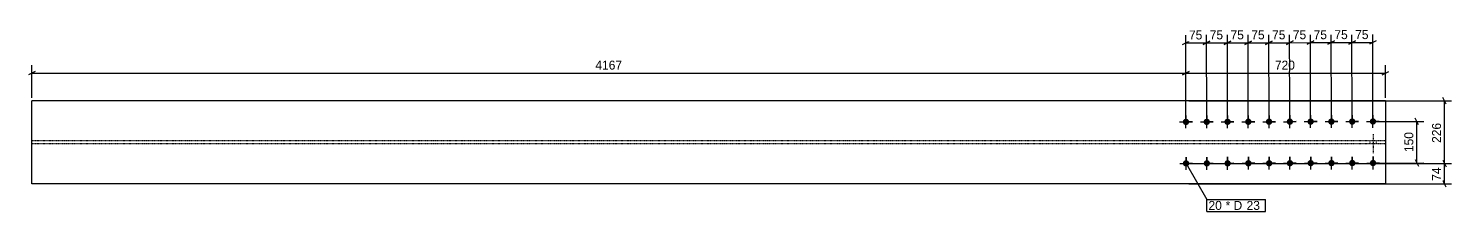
# Model space of a CAD drawing. Header units: millimetres. Extents: x 32 to 15405, y 32 to 1008.
# Drawn here: x 32 to 5170, y 32 to 694 of the extents above; entities that cross this region are included whole.
import ezdxf

# ---------------------------------------------------------------- set-up
doc = ezdxf.new("R2010")
doc.units = ezdxf.units.MM
doc.linetypes.add('DXK_LINE_DOT2', pattern=[3.9198, 1.9599, -1.9599])
doc.linetypes.add('DXK_LINE_DOT4', pattern=[0.9408, 0.4704, -0.4704])
doc.styles.add('Comic Sans MS', font='COMIC.TTF', dxfattribs={"height": 0.2})

msp = doc.modelspace()

# ---------------------------------------------------------------- hatches: boundary and pattern name
at = {"linetype": 'Continuous'}
for points in [[(4210.9, 367.4, -1), (4210.9, 344.4, -1)], [(4285.9, 367.6, -1), (4285.9, 344.6, -1)], [(4360.9, 367.7, -1), (4360.9, 344.7, -1)], [(4435.9, 367.9, -1), (4435.9, 344.9, -1)], [(4510.9, 368, -1), (4510.9, 345, -1)], [(4585.9, 368.2, -1), (4585.9, 345.2, -1)], [(4660.9, 368.4, -1), (4660.9, 345.4, -1)], [(4735.9, 368.5, -1), (4735.9, 345.5, -1)], [(4810.9, 368.7, -1), (4810.9, 345.7, -1)], [(4885.9, 368.9, -1), (4885.9, 345.9, -1)], [(4211.2, 217.4, -1), (4211.2, 194.4, -1)], [(4286.2, 217.6, -1), (4286.2, 194.6, -1)], [(4361.2, 217.7, -1), (4361.2, 194.7, -1)], [(4436.2, 217.9, -1), (4436.2, 194.9, -1)], [(4511.2, 218, -1), (4511.2, 195, -1)], [(4586.2, 218.2, -1), (4586.2, 195.2, -1)], [(4661.2, 218.4, -1), (4661.2, 195.4, -1)], [(4736.2, 218.5, -1), (4736.2, 195.5, -1)], [(4811.2, 218.7, -1), (4811.2, 195.7, -1)], [(4886.2, 218.9, -1), (4886.2, 195.9, -1)]]:
    msp.add_hatch(color=3, dxfattribs=at).paths.add_polyline_path(points)

# ---------------------------------------------------------------- linework, layer by layer
at = {"color": 8, "linetype": 'Continuous'}
for p, q in [((4210.9, 365.9), (4210.2, 669.7)), ((4285.9, 366.1), (4285.2, 669.9)), ((4360.9, 366.2), (4360.2, 670)), ((4435.9, 366.4), (4435.2, 670.2)), ((4660.9, 366.9), (4660.2, 670.7)), ((4735.9, 367), (4735.2, 670.8)), ((4810.9, 367.2), (4810.2, 671)), ((4885.9, 367.4), (4885.2, 671.2)), ((4198.3, 635.3), (4222.3, 647.3)), ((4273.3, 635.5), (4297.3, 647.5)), ((4348.3, 635.6), (4372.3, 647.7)), ((4423.3, 635.8), (4447.3, 647.8)), ((4498.3, 635.9), (4522.3, 648)), ((4573.3, 636.1), (4597.3, 648.2)), ((4648.3, 636.3), (4672.3, 648.3)), ((4723.3, 636.4), (4747.3, 648.5)), ((4798.3, 636.6), (4822.3, 648.6)), ((4810.3, 642.6), (4885.3, 642.8)), ((4897.3, 648.8), (4873.3, 636.7)), ((56, 538.4), (32, 526.4)), ((44, 442.4), (44, 560.8)), ((44, 532.4), (4210.9, 532.4)), ((4198.9, 526.4), (4222.9, 538.4)), ((4222.9, 538.4), (4198.9, 526.4)), ((4210.9, 365.9), (4210.9, 560.8)), ((4210.9, 365.9), (4210.9, 560.8)), ((4210.9, 532.4), (4931.1, 532.4)), ((4919.1, 526.4), (4943.1, 538.4)), ((4931.1, 442.4), (4931.1, 560.8)), ((4221.2, 432.4), (5169.6, 432.4)), ((5150, 420.4), (5138, 444.4)), ((5144, 205.9), (5144, 432.4)), ((5049.9, 345.7), (5037.8, 369.7)), ((4895.9, 357.4), (5069.4, 357.7)), ((5044.2, 207.7), (5043.8, 357.7)), ((4221.2, 205.9), (5169.6, 205.9)), ((4221.2, 205.9), (5169.6, 205.9)), ((4896.2, 207.4), (5069.8, 207.7)), ((5038.1, 219.7), (5050.2, 195.7)), ((5138, 217.9), (5150, 193.9)), ((5138, 217.9), (5150, 193.9)), ((5144, 132.4), (5144, 205.9)), ((4221.2, 132.4), (5169.6, 132.4)), ((5150, 120.4), (5138, 144.4))]:
    msp.add_line(p, q, dxfattribs=at)
at = {"color": 7, "linetype": 'Continuous'}
for p, q in [((4931.1, 432.4), (44, 432.4)), ((44, 132.4), (44, 432.4)), ((4931.1, 432.4), (4931.1, 132.4)), ((4931.1, 132.4), (44, 132.4))]:
    msp.add_line(p, q, dxfattribs=at)
at = {"color": 3, "linetype": 'Continuous'}
for p, q in [((4210.9, 332.9), (4210.8, 378.9)), ((4210.8, 378.9), (4210.9, 363.6)), ((4285.9, 333.1), (4285.8, 379.1)), ((4285.8, 379.1), (4285.9, 363.7)), ((4360.9, 333.2), (4360.8, 379.2)), ((4360.8, 379.2), (4360.9, 363.9)), ((4435.9, 333.4), (4435.8, 379.4)), ((4435.8, 379.4), (4435.9, 364.1)), ((4510.9, 333.5), (4510.8, 379.5)), ((4510.8, 379.5), (4510.9, 364.2)), ((4585.9, 333.7), (4585.8, 379.7)), ((4585.8, 379.7), (4585.9, 364.4)), ((4660.9, 333.9), (4660.8, 379.9)), ((4660.8, 379.9), (4660.9, 364.6)), ((4735.9, 334), (4735.8, 380)), ((4735.8, 380), (4735.9, 364.7)), ((4810.9, 334.2), (4810.8, 380.2)), ((4810.8, 380.2), (4810.9, 364.9)), ((4885.9, 334.4), (4885.8, 380.4)), ((4885.8, 380.4), (4885.9, 365)), ((4187.9, 355.9), (4233.9, 355.9)), ((4187.9, 355.9), (4203.2, 355.9)), ((4210.9, 332.9), (4210.9, 348.2)), ((4233.9, 355.9), (4218.6, 355.9)), ((4262.9, 356), (4308.9, 356.1)), ((4262.9, 356), (4278.2, 356)), ((4285.9, 333.1), (4285.9, 348.4)), ((4308.9, 356.1), (4293.6, 356.1)), ((4337.9, 356.2), (4383.9, 356.3)), ((4337.9, 356.2), (4353.2, 356.2)), ((4360.9, 333.2), (4360.9, 348.5)), ((4383.9, 356.3), (4368.6, 356.2)), ((4412.9, 356.3), (4458.9, 356.4)), ((4412.9, 356.3), (4428.2, 356.4)), ((4435.9, 333.4), (4435.9, 348.7)), ((4458.9, 356.4), (4443.6, 356.4)), ((4487.9, 356.5), (4533.9, 356.6)), ((4487.9, 356.5), (4503.2, 356.5)), ((4510.9, 333.5), (4510.9, 348.9)), ((4533.9, 356.6), (4518.6, 356.6)), ((4562.9, 356.7), (4608.9, 356.8)), ((4562.9, 356.7), (4578.2, 356.7)), ((4585.9, 333.7), (4585.9, 349)), ((4608.9, 356.8), (4593.6, 356.7)), ((4637.9, 356.8), (4683.9, 356.9)), ((4637.9, 356.8), (4653.2, 356.9)), ((4660.9, 333.9), (4660.9, 349.2)), ((4683.9, 356.9), (4668.6, 356.9)), ((4712.9, 357), (4758.9, 357.1)), ((4712.9, 357), (4728.2, 357)), ((4735.9, 334), (4735.9, 349.3)), ((4758.9, 357.1), (4743.6, 357)), ((4787.9, 357.1), (4833.9, 357.2)), ((4787.9, 357.1), (4803.2, 357.2)), ((4810.9, 334.2), (4810.9, 349.5)), ((4833.9, 357.2), (4818.6, 357.2)), ((4862.9, 357.3), (4908.9, 357.4)), ((4862.9, 357.3), (4878.2, 357.3)), ((4885.9, 334.4), (4885.9, 349.7)), ((4908.9, 357.4), (4893.6, 357.4)), ((4188.2, 205.9), (4234.2, 205.9)), ((4188.2, 205.9), (4203.5, 205.9)), ((4211.3, 182.9), (4211.2, 228.9)), ((4211.2, 228.9), (4211.2, 213.6)), ((4234.2, 205.9), (4218.9, 205.9)), ((4263.2, 206), (4309.2, 206.1)), ((4263.2, 206), (4278.5, 206)), ((4286.3, 183.1), (4286.2, 229.1)), ((4286.2, 229.1), (4286.2, 213.7)), ((4309.2, 206.1), (4293.9, 206.1)), ((4338.2, 206.2), (4384.2, 206.3)), ((4338.2, 206.2), (4353.5, 206.2)), ((4361.3, 183.2), (4361.2, 229.2)), ((4361.2, 229.2), (4361.2, 213.9)), ((4384.2, 206.3), (4368.9, 206.2)), ((4413.2, 206.3), (4459.2, 206.4)), ((4413.2, 206.3), (4428.5, 206.4)), ((4436.3, 183.4), (4436.2, 229.4)), ((4436.2, 229.4), (4436.2, 214.1)), ((4459.2, 206.4), (4443.9, 206.4)), ((4488.2, 206.5), (4534.2, 206.6)), ((4488.2, 206.5), (4503.5, 206.5)), ((4511.3, 183.5), (4511.2, 229.5)), ((4511.2, 229.5), (4511.2, 214.2)), ((4534.2, 206.6), (4518.9, 206.6)), ((4563.2, 206.7), (4609.2, 206.8)), ((4563.2, 206.7), (4578.5, 206.7)), ((4586.3, 183.7), (4586.2, 229.7)), ((4586.2, 229.7), (4586.2, 214.4)), ((4609.2, 206.8), (4593.9, 206.7)), ((4638.2, 206.8), (4684.2, 206.9)), ((4638.2, 206.8), (4653.5, 206.9)), ((4661.3, 183.9), (4661.2, 229.9)), ((4661.2, 229.9), (4661.2, 214.6)), ((4684.2, 206.9), (4668.9, 206.9)), ((4713.2, 207), (4759.2, 207.1)), ((4713.2, 207), (4728.5, 207)), ((4736.3, 184), (4736.2, 230)), ((4736.2, 230), (4736.2, 214.7)), ((4759.2, 207.1), (4743.9, 207)), ((4788.2, 207.1), (4834.2, 207.2)), ((4788.2, 207.1), (4803.5, 207.2)), ((4811.3, 184.2), (4811.2, 230.2)), ((4811.2, 230.2), (4811.2, 214.9)), ((4834.2, 207.2), (4818.9, 207.2)), ((4863.2, 207.3), (4909.2, 207.4)), ((4863.2, 207.3), (4878.5, 207.3)), ((4886.3, 184.4), (4886.2, 230.4)), ((4886.2, 230.4), (4886.2, 215)), ((4909.2, 207.4), (4893.9, 207.4)), ((4211.3, 182.9), (4211.2, 198.2)), ((4286.3, 183.1), (4286.2, 198.4)), ((4361.3, 183.2), (4361.2, 198.5)), ((4436.3, 183.4), (4436.2, 198.7)), ((4511.3, 183.5), (4511.2, 198.9)), ((4586.3, 183.7), (4586.2, 199)), ((4661.3, 183.9), (4661.2, 199.2)), ((4736.3, 184), (4736.2, 199.3)), ((4811.3, 184.2), (4811.2, 199.5)), ((4886.3, 184.4), (4886.2, 199.7))]:
    msp.add_line(p, q, dxfattribs=at)
at = {"color": 3, "linetype": 'DXK_LINE_DOT2'}
for p, q in [((4886.1, 311.3), (4886.1, 243.1)), ((4886.1, 311.3), (4886.1, 243.1)), ((4886.1, 311.3), (4886.1, 243.1)), ((4886.1, 311.3), (4886.1, 243.1)), ((4886.1, 311.3), (4886.1, 243.1)), ((4874.6, 288.1), (4874.6, 276.6)), ((4874.6, 288.1), (4874.6, 276.6)), ((4874.6, 288.1), (4874.6, 276.6)), ((4874.6, 288.1), (4874.6, 276.6)), ((4874.6, 288.1), (4874.6, 276.6)), ((4897.6, 288.1), (4897.6, 276.6)), ((4897.6, 288.1), (4897.6, 276.6)), ((4897.6, 288.1), (4897.6, 276.6)), ((4897.6, 288.1), (4897.6, 276.6)), ((4897.6, 288.1), (4897.6, 276.6))]:
    msp.add_line(p, q, dxfattribs=at)
at = {"color": 7, "linetype": 'DXK_LINE_DOT4'}
for p, q in [((4931.1, 288.1), (44, 288.1)), ((4931.1, 276.6), (44, 276.6))]:
    msp.add_line(p, q, dxfattribs=at)

# ---------------------------------------------------------------- wipeouts: each hides what was drawn before it
at = {"color": 0}
msp.add_wipeout([(4344.3, 38), (4344.3, 70), (4292.2, 70), (4292.2, 38)], dxfattribs=at)

# ---------------------------------------------------------------- next in the draw order: wipeouts: each hides what was drawn before it
for points in [[(4880.2, 648.8), (4880.1, 693.6), (4815.2, 693.4), (4815.3, 648.6)], [(2182.6, 538.4), (2182.6, 583.2), (2072.3, 583.2), (2072.3, 538.4)], [(4616.5, 538.4), (4616.5, 583.2), (4525.5, 583.2), (4525.5, 538.4)], [(5138, 364.6), (5093.2, 364.6), (5093.2, 273.6), (5138, 273.6)], [(5037.9, 324.8), (4993.1, 324.7), (4993.3, 240.5), (5038.1, 240.6)], [(5138, 201.6), (5093.2, 201.6), (5093.2, 136.7), (5138, 136.7)], [(4344.3, 38), (4344.3, 70), (4292.2, 70), (4292.2, 38)]]:
    msp.add_wipeout(points, dxfattribs=at)

# ---------------------------------------------------------------- next in the draw order: linework, layer by layer
at = {"color": 8, "linetype": 'Continuous'}
for p, q in [((4510.9, 366.5), (4510.2, 670.4)), ((4585.9, 366.7), (4585.2, 670.5)), ((4810.9, 367.2), (4810.2, 671)), ((4735.3, 642.4), (4810.3, 642.6)), ((4822.3, 648.6), (4798.3, 636.6))]:
    msp.add_line(p, q, dxfattribs=at)
at = {"color": 7, "linetype": 'Continuous'}
for p in [(4211.2, 205.9), (4286.2, 32)]:
    msp.add_line(p, (4286.2, 76), dxfattribs=at)

# ---------------------------------------------------------------- next in the draw order: texts
at = {"color": 3, "style": 'Comic Sans MS'}
for s, rotation, p in [('75', 0.1261, (4821.7, 655)), ('150', 90.1205, (5031.7, 247)), ('226', 90.0002, (5131.6, 280)), ('74', 90.0002, (5131.6, 143.1))]:
    msp.add_text(s, height=32.38, rotation=rotation, dxfattribs=at).set_placement(p)
for s, p in [('4167', (2078.7, 544.8)), ('720', (4531.9, 544.8))]:
    msp.add_text(s, height=32.38, dxfattribs=at).set_placement(p)

# ---------------------------------------------------------------- next in the draw order: wipeouts: each hides what was drawn before it
at = {"color": 0}
msp.add_wipeout([(4420.1, 38), (4420.1, 70), (4353.9, 70), (4353.9, 38)], dxfattribs=at)

# ---------------------------------------------------------------- next in the draw order: wipeouts: each hides what was drawn before it
for points in [[(4805.2, 648.6), (4805.1, 693.4), (4740.2, 693.3), (4740.3, 648.5)], [(4420.1, 38), (4420.1, 70), (4353.9, 70), (4353.9, 38)]]:
    msp.add_wipeout(points, dxfattribs=at)

# ---------------------------------------------------------------- next in the draw order: linework, layer by layer
at = {"color": 8, "linetype": 'Continuous'}
for p, q in [((4735.9, 367), (4735.2, 670.8)), ((4660.3, 642.3), (4735.3, 642.4)), ((4747.3, 648.5), (4723.3, 636.4))]:
    msp.add_line(p, q, dxfattribs=at)

# ---------------------------------------------------------------- next in the draw order: texts
at = {"color": 3, "style": 'Comic Sans MS'}
msp.add_text('75', height=32.38, rotation=0.1261, dxfattribs=at).set_placement((4746.7, 654.9))
msp.add_text('20', height=32.38, dxfattribs=at).set_placement((4292.2, 38))

# ---------------------------------------------------------------- next in the draw order: wipeouts: each hides what was drawn before it
at = {"color": 0}
msp.add_wipeout([(4481.9, 38), (4481.9, 70), (4429.7, 70), (4429.7, 38)], dxfattribs=at)

# ---------------------------------------------------------------- next in the draw order: wipeouts: each hides what was drawn before it
for points in [[(4730.2, 648.4), (4730.1, 693.2), (4665.2, 693.1), (4665.3, 648.3)], [(4481.9, 38), (4481.9, 70), (4429.7, 70), (4429.7, 38)]]:
    msp.add_wipeout(points, dxfattribs=at)

# ---------------------------------------------------------------- next in the draw order: linework, layer by layer
at = {"color": 8, "linetype": 'Continuous'}
for p, q in [((4660.9, 366.9), (4660.2, 670.7)), ((4585.3, 642.1), (4660.3, 642.3)), ((4672.3, 648.3), (4648.3, 636.3))]:
    msp.add_line(p, q, dxfattribs=at)
at = {"color": 7, "linetype": 'Continuous'}
for p, q in [((4286.2, 76), (4497.5, 76)), ((4497.5, 32), (4497.5, 76)), ((4286.2, 32), (4497.5, 32))]:
    msp.add_line(p, q, dxfattribs=at)

# ---------------------------------------------------------------- next in the draw order: texts
at = {"color": 3, "style": 'Comic Sans MS'}
msp.add_text('75', height=32.38, rotation=0.1261, dxfattribs=at).set_placement((4671.7, 654.7))
for s, p in [('* D', (4353.9, 38)), ('23', (4429.7, 38))]:
    msp.add_text(s, height=32.38, dxfattribs=at).set_placement(p)

# ---------------------------------------------------------------- next in the draw order: wipeouts: each hides what was drawn before it
at = {"color": 0}
msp.add_wipeout([(4655.2, 648.3), (4655.1, 693.1), (4590.2, 692.9), (4590.3, 648.1)], dxfattribs=at)

# ---------------------------------------------------------------- next in the draw order: linework, layer by layer
at = {"color": 8, "linetype": 'Continuous'}
for p, q in [((4585.9, 366.7), (4585.2, 670.5)), ((4510.3, 642), (4585.3, 642.1)), ((4597.3, 648.2), (4573.3, 636.1))]:
    msp.add_line(p, q, dxfattribs=at)

# ---------------------------------------------------------------- next in the draw order: texts
at = {"color": 3, "style": 'Comic Sans MS'}
msp.add_text('75', height=32.38, rotation=0.1261, dxfattribs=at).set_placement((4596.7, 654.6))

# ---------------------------------------------------------------- next in the draw order: wipeouts: each hides what was drawn before it
at = {"color": 0}
msp.add_wipeout([(4580.2, 648.1), (4580.1, 692.9), (4515.2, 692.8), (4515.3, 648)], dxfattribs=at)

# ---------------------------------------------------------------- next in the draw order: linework, layer by layer
at = {"color": 8, "linetype": 'Continuous'}
for p, q in [((4510.9, 366.5), (4510.2, 670.4)), ((4435.3, 641.8), (4510.3, 642)), ((4522.3, 648), (4498.3, 635.9))]:
    msp.add_line(p, q, dxfattribs=at)

# ---------------------------------------------------------------- next in the draw order: texts
at = {"color": 3, "style": 'Comic Sans MS'}
msp.add_text('75', height=32.38, rotation=0.1261, dxfattribs=at).set_placement((4521.7, 654.4))

# ---------------------------------------------------------------- next in the draw order: wipeouts: each hides what was drawn before it
at = {"color": 0}
msp.add_wipeout([(4505.2, 648), (4505.1, 692.8), (4440.2, 692.6), (4440.3, 647.8)], dxfattribs=at)

# ---------------------------------------------------------------- next in the draw order: linework, layer by layer
at = {"color": 8, "linetype": 'Continuous'}
for p, q in [((4435.9, 366.4), (4435.2, 670.2)), ((4360.3, 641.6), (4435.3, 641.8)), ((4447.3, 647.8), (4423.3, 635.8))]:
    msp.add_line(p, q, dxfattribs=at)

# ---------------------------------------------------------------- next in the draw order: texts
at = {"color": 3, "style": 'Comic Sans MS'}
msp.add_text('75', height=32.38, rotation=0.1261, dxfattribs=at).set_placement((4446.7, 654.2))

# ---------------------------------------------------------------- next in the draw order: wipeouts: each hides what was drawn before it
at = {"color": 0}
msp.add_wipeout([(4430.2, 647.8), (4430.1, 692.6), (4365.2, 692.5), (4365.3, 647.7)], dxfattribs=at)

# ---------------------------------------------------------------- next in the draw order: linework, layer by layer
at = {"color": 8, "linetype": 'Continuous'}
for p, q in [((4360.9, 366.2), (4360.2, 670)), ((4285.3, 641.5), (4360.3, 641.6)), ((4372.3, 647.7), (4348.3, 635.6))]:
    msp.add_line(p, q, dxfattribs=at)

# ---------------------------------------------------------------- next in the draw order: texts
at = {"color": 3, "style": 'Comic Sans MS'}
msp.add_text('75', height=32.38, rotation=0.1261, dxfattribs=at).set_placement((4371.7, 654.1))

# ---------------------------------------------------------------- next in the draw order: wipeouts: each hides what was drawn before it
at = {"color": 0}
msp.add_wipeout([(4355.2, 647.6), (4355.1, 692.4), (4290.2, 692.3), (4290.3, 647.5)], dxfattribs=at)

# ---------------------------------------------------------------- next in the draw order: linework, layer by layer
at = {"color": 8, "linetype": 'Continuous'}
for p, q in [((4285.9, 366.1), (4285.2, 669.9)), ((4210.3, 641.3), (4285.3, 641.5)), ((4297.3, 647.5), (4273.3, 635.5))]:
    msp.add_line(p, q, dxfattribs=at)

# ---------------------------------------------------------------- next in the draw order: texts
at = {"color": 3, "style": 'Comic Sans MS'}
msp.add_text('75', height=32.38, rotation=0.1261, dxfattribs=at).set_placement((4296.7, 653.9))

# ---------------------------------------------------------------- next in the draw order: wipeouts: each hides what was drawn before it
at = {"color": 0}
msp.add_wipeout([(4280.2, 647.5), (4280.1, 692.3), (4215.2, 692.1), (4215.3, 647.3)], dxfattribs=at)

# ---------------------------------------------------------------- next in the draw order: texts
at = {"color": 3, "style": 'Comic Sans MS'}
msp.add_text('75', height=32.38, rotation=0.1261, dxfattribs=at).set_placement((4221.7, 653.7))

doc.saveas('drawing.dxf')
